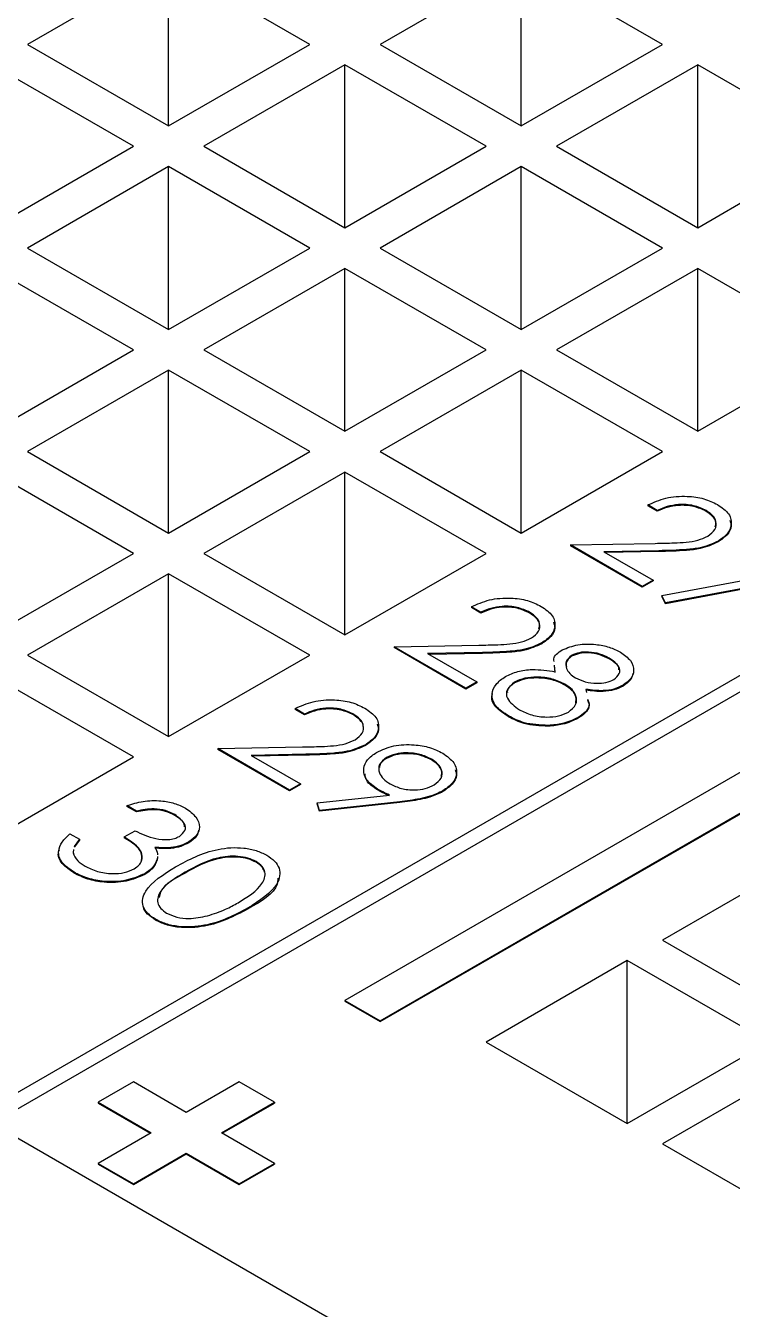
# Model space of a CAD drawing. Header units: millimetres. Extents: x 36 to 151, y 48 to 186.
# Drawn here: x 75.92 to 77.337, y 153.179 to 155.753 of the extents above; entities that cross this region are included whole.
import ezdxf

# ---------------------------------------------------------------- set-up
doc = ezdxf.new("R2010")
doc.units = ezdxf.units.MM

msp = doc.modelspace()

# ---------------------------------------------------------------- linework, layer by layer
at = {"color": 7, "linetype": 'Continuous', "lineweight": 25}
for p, q in [((87.4636, 160.2871), (75.8246, 153.568)), ((75.8529, 153.5517), (87.4919, 160.2707)), ((86.8838, 159.758), (76.56, 153.7982)), ((76.6307, 153.7574), (86.9545, 159.7172)), ((76.6307, 153.7558), (86.9545, 159.7156)), ((76.2064, 155.8785), (75.9236, 155.7152)), ((76.4893, 155.7152), (76.2064, 155.8785)), ((76.2064, 155.5519), (76.2064, 155.8785)), ((76.9135, 155.8785), (76.6307, 155.7152)), ((77.1964, 155.7152), (76.9135, 155.8785)), ((76.9135, 155.5519), (76.9135, 155.8785)), ((75.9236, 155.7152), (76.2064, 155.5519)), ((76.2064, 155.5519), (76.4893, 155.7152)), ((76.6307, 155.7152), (76.9135, 155.5519)), ((76.9135, 155.5519), (77.1964, 155.7152)), ((76.1357, 155.5111), (75.8529, 155.6744)), ((76.56, 155.6744), (76.2772, 155.5111)), ((76.8428, 155.5111), (76.56, 155.6744)), ((76.56, 155.3478), (76.56, 155.6744)), ((77.2671, 155.6744), (76.9843, 155.5111)), ((77.5499, 155.5111), (77.2671, 155.6744)), ((77.2671, 155.3478), (77.2671, 155.6744)), ((75.8529, 155.3478), (76.1357, 155.5111)), ((76.2772, 155.5111), (76.56, 155.3478)), ((76.56, 155.3478), (76.8428, 155.5111)), ((76.9843, 155.5111), (77.2671, 155.3478)), ((77.2671, 155.3478), (77.5499, 155.5111)), ((76.2064, 155.4702), (75.9236, 155.307)), ((76.4893, 155.307), (76.2064, 155.4702)), ((76.2064, 155.1437), (76.2064, 155.4702)), ((76.9135, 155.4702), (76.6307, 155.307)), ((77.1964, 155.307), (76.9135, 155.4702)), ((76.9135, 155.1437), (76.9135, 155.4702)), ((75.9236, 155.307), (76.2064, 155.1437)), ((76.2064, 155.1437), (76.4893, 155.307)), ((76.6307, 155.307), (76.9135, 155.1437)), ((76.9135, 155.1437), (77.1964, 155.307)), ((76.1357, 155.1029), (75.8529, 155.2661)), ((76.56, 155.2661), (76.2772, 155.1029)), ((76.8428, 155.1029), (76.56, 155.2661)), ((76.56, 154.9396), (76.56, 155.2661)), ((77.2671, 155.2661), (76.9843, 155.1029)), ((77.5499, 155.1029), (77.2671, 155.2661)), ((77.2671, 154.9396), (77.2671, 155.2661)), ((75.8529, 154.9396), (76.1357, 155.1029)), ((76.2772, 155.1029), (76.56, 154.9396)), ((76.56, 154.9396), (76.8428, 155.1029)), ((76.9843, 155.1029), (77.2671, 154.9396)), ((77.2671, 154.9396), (77.5499, 155.1029)), ((76.2064, 155.062), (75.9236, 154.8988)), ((76.4893, 154.8988), (76.2064, 155.062)), ((76.2064, 154.7355), (76.2064, 155.062)), ((76.9135, 155.062), (76.6307, 154.8988)), ((77.1964, 154.8988), (76.9135, 155.062)), ((76.9135, 154.7355), (76.9135, 155.062)), ((75.9236, 154.8988), (76.2064, 154.7355)), ((76.2064, 154.7355), (76.4893, 154.8988)), ((76.6307, 154.8988), (76.9135, 154.7355)), ((76.9135, 154.7355), (77.1964, 154.8988)), ((76.1357, 154.6947), (75.8529, 154.8579)), ((76.56, 154.8579), (76.2772, 154.6947)), ((76.8428, 154.6947), (76.56, 154.8579)), ((76.56, 154.5314), (76.56, 154.8579)), ((77.1861, 154.7808), (77.167, 154.7918)), ((77.167, 154.7918), (77.167, 154.7901)), ((77.1861, 154.7791), (77.167, 154.7901)), ((77.1861, 154.7808), (77.1861, 154.7791)), ((77.2842, 154.7806), (77.2842, 154.779)), ((77.3079, 154.7192), (77.3079, 154.7176)), ((75.8529, 154.5314), (76.1357, 154.6947)), ((76.2772, 154.6947), (76.56, 154.5314)), ((76.56, 154.5314), (76.8428, 154.6947)), ((77.012, 154.7117), (77.1821, 154.7149)), ((77.012, 154.7117), (77.012, 154.71)), ((77.1561, 154.6285), (77.012, 154.7117)), ((77.1561, 154.6268), (77.012, 154.71)), ((77.1889, 154.7001), (77.0792, 154.698)), ((77.0792, 154.698), (77.1779, 154.641)), ((77.1889, 154.6984), (77.0819, 154.6964)), ((77.1889, 154.7001), (77.1889, 154.6984)), ((76.2064, 154.6538), (75.9236, 154.4906)), ((76.4893, 154.4906), (76.2064, 154.6538)), ((76.2064, 154.3273), (76.2064, 154.6538)), ((77.1779, 154.641), (77.1561, 154.6285)), ((77.1779, 154.6394), (77.1561, 154.6268)), ((77.1779, 154.641), (77.1779, 154.6394)), ((77.195, 154.6102), (77.4775, 154.6628)), ((77.5315, 154.6567), (77.2024, 154.5955)), ((77.5315, 154.6551), (77.2024, 154.5939)), ((77.1561, 154.6285), (77.1561, 154.6268)), ((76.8325, 154.5767), (76.8135, 154.5876)), ((76.8135, 154.5876), (76.8135, 154.586)), ((77.2024, 154.5955), (77.195, 154.6102)), ((77.195, 154.6102), (77.195, 154.6086)), ((77.2024, 154.5939), (77.195, 154.6086)), ((77.2024, 154.5955), (77.2024, 154.5939)), ((76.8325, 154.575), (76.8135, 154.586)), ((76.8325, 154.5767), (76.8325, 154.575)), ((76.9306, 154.5765), (76.9306, 154.5749)), ((76.6584, 154.5076), (76.8285, 154.5108)), ((76.9544, 154.5151), (76.9544, 154.5135)), ((75.9236, 154.4906), (76.2064, 154.3273)), ((76.2064, 154.3273), (76.4893, 154.4906)), ((76.8026, 154.4244), (76.6584, 154.5076)), ((76.6584, 154.5076), (76.6584, 154.5059)), ((76.8026, 154.4227), (76.6584, 154.5059)), ((76.8354, 154.496), (76.7256, 154.4939)), ((76.7256, 154.4939), (76.8243, 154.4369)), ((76.8354, 154.4943), (76.7284, 154.4923)), ((76.8354, 154.496), (76.8354, 154.4943)), ((77.0144, 154.4901), (77.0144, 154.4885)), ((77.0894, 154.4849), (77.0894, 154.4832)), ((76.9817, 154.4574), (76.9801, 154.4709)), ((76.9817, 154.4558), (76.9801, 154.4693)), ((76.1357, 154.2865), (75.8529, 154.4497)), ((76.8243, 154.4369), (76.8026, 154.4244)), ((76.8243, 154.4353), (76.8026, 154.4227)), ((76.8243, 154.4369), (76.8243, 154.4353)), ((76.9001, 154.4367), (76.9001, 154.4351)), ((76.8026, 154.4244), (76.8026, 154.4227)), ((77.0009, 154.4323), (77.0009, 154.4307)), ((77.0429, 154.4221), (77.0441, 154.4159)), ((77.1174, 154.4303), (77.1174, 154.4286)), ((76.479, 154.3726), (76.4599, 154.3835)), ((76.4599, 154.3835), (76.4599, 154.3819)), ((76.479, 154.3709), (76.4599, 154.3819)), ((76.479, 154.3726), (76.479, 154.3709)), ((76.5771, 154.3724), (76.5771, 154.3708)), ((76.888, 154.3688), (76.888, 154.3672)), ((77.0276, 154.3658), (77.0276, 154.3642)), ((76.9676, 154.3497), (76.9676, 154.3481)), ((76.3049, 154.3035), (76.475, 154.3067)), ((76.6008, 154.311), (76.6008, 154.3094)), ((75.8529, 154.1232), (76.1357, 154.2865)), ((76.3049, 154.3035), (76.3049, 154.3018)), ((76.449, 154.2203), (76.3049, 154.3035)), ((76.449, 154.2186), (76.3049, 154.3018)), ((76.4818, 154.2919), (76.3721, 154.2898)), ((76.3721, 154.2898), (76.4708, 154.2328)), ((76.4818, 154.2902), (76.3748, 154.2882)), ((76.4818, 154.2919), (76.4818, 154.2902)), ((76.6435, 154.2854), (76.6435, 154.2838)), ((76.7332, 154.2823), (76.7332, 154.2807)), ((76.4708, 154.2328), (76.449, 154.2203)), ((76.4708, 154.2312), (76.449, 154.2186)), ((76.4708, 154.2328), (76.4708, 154.2312)), ((76.449, 154.2203), (76.449, 154.2186)), ((76.5042, 154.1943), (76.6494, 154.2101)), ((76.6255, 154.222), (76.6255, 154.2204)), ((76.7564, 154.2187), (76.7564, 154.2171)), ((76.1417, 154.1779), (76.1227, 154.1889)), ((76.1227, 154.1889), (76.1227, 154.1872)), ((76.1417, 154.1762), (76.1227, 154.1872)), ((76.1417, 154.1779), (76.1417, 154.1762)), ((76.5089, 154.1794), (76.5042, 154.1943)), ((76.5042, 154.1943), (76.5042, 154.1927)), ((76.5089, 154.1778), (76.5042, 154.1927)), ((76.6697, 154.1969), (76.5089, 154.1794)), ((76.6697, 154.1953), (76.5089, 154.1778)), ((76.5089, 154.1794), (76.5089, 154.1778)), ((76.6697, 154.1969), (76.6697, 154.1953)), ((76.2187, 154.1711), (76.2187, 154.1695)), ((76.0085, 154.1323), (76.0275, 154.1214)), ((76.1172, 154.1261), (76.139, 154.1386)), ((76.1172, 154.1261), (76.1172, 154.1244)), ((76.0159, 154.1013), (76.0148, 154.0948)), ((76.0275, 154.1214), (76.017, 154.107)), ((76.0275, 154.1197), (76.017, 154.1054)), ((76.0275, 154.1214), (76.0275, 154.1197)), ((76.2471, 154.1162), (76.2471, 154.1146)), ((76.0152, 154.0956), (76.0148, 154.0932)), ((76.1838, 154.0867), (76.1835, 154.0816)), ((76.1838, 154.0851), (76.1835, 154.08)), ((76.1835, 154.0816), (76.1835, 154.08)), ((76.3819, 154.0769), (76.3819, 154.0753)), ((77.4792, 154.0824), (77.1964, 153.9191)), ((76.0167, 154.0554), (76.0167, 154.0538)), ((76.1585, 154.0525), (76.1585, 154.0509)), ((76.2396, 154.0554), (76.2396, 154.0538)), ((76.3646, 153.9831), (76.3646, 153.9815)), ((76.18, 153.9611), (76.18, 153.9595)), ((77.1964, 153.9191), (77.4792, 153.7558)), ((77.1257, 153.8783), (76.8428, 153.715)), ((77.4085, 153.715), (77.1257, 153.8783)), ((77.1257, 153.5517), (77.1257, 153.8783)), ((76.56, 153.7982), (76.6307, 153.7574)), ((76.56, 153.7982), (76.56, 153.7966)), ((76.56, 153.7966), (76.6307, 153.7558)), ((76.6307, 153.7574), (76.6307, 153.7558)), ((76.8428, 153.715), (77.1257, 153.5517)), ((77.1257, 153.5517), (77.4085, 153.715)), ((77.4792, 153.6742), (77.1964, 153.5109)), ((76.1357, 153.635), (76.065, 153.5941)), ((76.2418, 153.5737), (76.1357, 153.635)), ((76.3479, 153.635), (76.2418, 153.5737)), ((76.4186, 153.5941), (76.3479, 153.635)), ((76.065, 153.5941), (76.1711, 153.5329)), ((76.065, 153.5941), (76.065, 153.5925)), ((76.065, 153.5925), (76.1697, 153.5321)), ((76.3125, 153.5329), (76.4186, 153.5941)), ((76.3139, 153.5321), (76.4186, 153.5925)), ((76.4186, 153.5941), (76.4186, 153.5925)), ((75.8529, 153.5517), (77.1257, 152.8169)), ((76.1711, 153.5329), (76.065, 153.4717)), ((76.4186, 153.4717), (76.3125, 153.5329)), ((77.1964, 153.5109), (77.4792, 153.3476)), ((76.1357, 153.4309), (76.2418, 153.4921)), ((76.1357, 153.4292), (76.2418, 153.4905)), ((76.2418, 153.4921), (76.3479, 153.4309)), ((76.2418, 153.4921), (76.2418, 153.4905)), ((76.2418, 153.4905), (76.3479, 153.4292)), ((76.065, 153.4717), (76.1357, 153.4309)), ((76.065, 153.4717), (76.065, 153.47)), ((76.065, 153.47), (76.1357, 153.4292)), ((76.3479, 153.4309), (76.4186, 153.4717)), ((76.3479, 153.4292), (76.4186, 153.47)), ((76.4186, 153.4717), (76.4186, 153.47)), ((76.1357, 153.4309), (76.1357, 153.4292)), ((76.3479, 153.4309), (76.3479, 153.4292))]:
    msp.add_line(p, q, dxfattribs=at)
for points, knots in [([(77.167, 154.7918), (77.1786, 154.797), (77.2016, 154.8075), (77.2433, 154.8106), (77.2805, 154.8055), (77.2981, 154.7969), (77.3069, 154.7926)], [0, 0, 0, 0, 0.280033, 0.559551, 0.779669, 1, 1, 1, 1]), ([(77.2842, 154.7806), (77.2762, 154.7844), (77.2602, 154.7919), (77.2306, 154.7937), (77.2052, 154.7892), (77.1925, 154.7836), (77.1861, 154.7808)], [0, 0, 0, 0, 0.279729, 0.558969, 0.779193, 1, 1, 1, 1]), ([(77.2842, 154.779), (77.2762, 154.7828), (77.2602, 154.7903), (77.2306, 154.7921), (77.2052, 154.7875), (77.1925, 154.7819), (77.1861, 154.7791)], [0, 0, 0, 0, 0.279729, 0.558969, 0.779193, 1, 1, 1, 1]), ([(77.2872, 154.7292), (77.2929, 154.7335), (77.3042, 154.7422), (77.3051, 154.7577), (77.2985, 154.771), (77.2889, 154.7774), (77.2842, 154.7806)], [0, 0, 0, 0, 0.279151, 0.55896, 0.779341, 1, 1, 1, 1]), ([(77.3024, 154.7477), (77.3031, 154.7508), (77.3049, 154.7581), (77.2982, 154.7694), (77.2889, 154.7758), (77.2842, 154.779)], [0, 0, 0, 0, 0.270143, 0.634841, 1, 1, 1, 1]), ([(77.3069, 154.7926), (77.3155, 154.7867), (77.3326, 154.7747), (77.3363, 154.7526), (77.3281, 154.7332), (77.3147, 154.7239), (77.3079, 154.7192)], [0, 0, 0, 0, 0.27989, 0.559224, 0.779582, 1, 1, 1, 1]), ([(77.3316, 154.7608), (77.3328, 154.757), (77.3361, 154.7474), (77.3277, 154.7315), (77.3145, 154.7222), (77.3079, 154.7176)], [0, 0, 0, 0, 0.239826, 0.619862, 1, 1, 1, 1]), ([(77.1821, 154.7149), (77.1946, 154.7151), (77.2153, 154.7154), (77.2439, 154.7169), (77.2682, 154.7203), (77.2809, 154.7263), (77.2872, 154.7292)], [0, 0, 0, 0, 0.3405609, 0.5608838, 0.7805953, 1, 1, 1, 1]), ([(77.3079, 154.7192), (77.2964, 154.7141), (77.2775, 154.7056), (77.2445, 154.7023), (77.2168, 154.7007), (77.1982, 154.7003), (77.1889, 154.7001)], [0, 0, 0, 0, 0.33837, 0.558748, 0.779361, 1, 1, 1, 1]), ([(77.3079, 154.7176), (77.2964, 154.7125), (77.2775, 154.704), (77.2445, 154.7006), (77.2168, 154.699), (77.1982, 154.6986), (77.1889, 154.6984)], [0, 0, 0, 0, 0.33837, 0.558748, 0.779361, 1, 1, 1, 1]), ([(76.8135, 154.5876), (76.825, 154.5929), (76.8481, 154.6034), (76.8897, 154.6065), (76.9269, 154.6014), (76.9445, 154.5928), (76.9534, 154.5885)], [0, 0, 0, 0, 0.280033, 0.559551, 0.779669, 1, 1, 1, 1]), ([(76.9306, 154.5765), (76.9226, 154.5803), (76.9067, 154.5878), (76.8771, 154.5896), (76.8517, 154.5851), (76.8389, 154.5795), (76.8325, 154.5767)], [0, 0, 0, 0, 0.279729, 0.558969, 0.779193, 1, 1, 1, 1]), ([(76.9306, 154.5749), (76.9226, 154.5787), (76.9067, 154.5862), (76.8771, 154.588), (76.8517, 154.5834), (76.8389, 154.5778), (76.8325, 154.575)], [0, 0, 0, 0, 0.279729, 0.558969, 0.779193, 1, 1, 1, 1]), ([(76.9534, 154.5885), (76.9619, 154.5826), (76.9791, 154.5706), (76.9828, 154.5485), (76.9746, 154.5291), (76.9611, 154.5198), (76.9544, 154.5151)], [0, 0, 0, 0, 0.27989, 0.559224, 0.779582, 1, 1, 1, 1]), ([(76.9336, 154.5251), (76.9393, 154.5294), (76.9506, 154.5381), (76.9516, 154.5535), (76.9449, 154.5669), (76.9354, 154.5733), (76.9306, 154.5765)], [0, 0, 0, 0, 0.279151, 0.55896, 0.779341, 1, 1, 1, 1]), ([(76.9488, 154.5436), (76.9496, 154.5467), (76.9514, 154.554), (76.9447, 154.5653), (76.9353, 154.5717), (76.9306, 154.5749)], [0, 0, 0, 0, 0.270143, 0.634841, 1, 1, 1, 1]), ([(76.978, 154.5567), (76.9793, 154.5529), (76.9826, 154.5433), (76.9742, 154.5274), (76.961, 154.5181), (76.9544, 154.5135)], [0, 0, 0, 0, 0.239826, 0.619862, 1, 1, 1, 1]), ([(76.8285, 154.5108), (76.8411, 154.511), (76.8618, 154.5113), (76.8904, 154.5128), (76.9146, 154.5162), (76.9273, 154.5221), (76.9336, 154.5251)], [0, 0, 0, 0, 0.340561, 0.560884, 0.780595, 1, 1, 1, 1]), ([(76.9544, 154.5151), (76.9429, 154.51), (76.9239, 154.5015), (76.8909, 154.4982), (76.8633, 154.4966), (76.8447, 154.4962), (76.8354, 154.496)], [0, 0, 0, 0, 0.33837, 0.558748, 0.779361, 1, 1, 1, 1]), ([(76.9544, 154.5135), (76.9429, 154.5084), (76.9239, 154.4998), (76.8909, 154.4965), (76.8633, 154.4949), (76.8447, 154.4945), (76.8354, 154.4943)], [0, 0, 0, 0, 0.33837, 0.558748, 0.779361, 1, 1, 1, 1]), ([(76.9956, 154.5013), (77.0056, 154.5053), (77.0257, 154.5134), (77.0608, 154.5134), (77.0905, 154.5075), (77.105, 154.5004), (77.1122, 154.4968)], [0, 0, 0, 0, 0.278817, 0.558437, 0.779147, 1, 1, 1, 1]), ([(76.9793, 154.4777), (76.9789, 154.4796), (76.9769, 154.4884), (76.9874, 154.4956), (76.9956, 154.5013)], [0, 0, 0, 0, 0.217137, 1, 1, 1, 1]), ([(77.0144, 154.4901), (77.0099, 154.4862), (77.001, 154.4783), (77.003, 154.4649), (77.0097, 154.4535), (77.018, 154.4479), (77.0222, 154.4452)], [0, 0, 0, 0, 0.2777644, 0.5582944, 0.7790977, 1, 1, 1, 1]), ([(77.0144, 154.4885), (77.0096, 154.4846), (77.0019, 154.4781), (77.0034, 154.4704), (77.004, 154.4674)], [0, 0, 0, 0, 0.607849, 1, 1, 1, 1]), ([(77.0894, 154.4849), (77.0835, 154.4879), (77.0716, 154.4939), (77.0501, 154.4972), (77.0293, 154.4967), (77.0193, 154.4923), (77.0144, 154.4901)], [0, 0, 0, 0, 0.2806507, 0.5605655, 0.7806204, 1, 1, 1, 1]), ([(77.0894, 154.4832), (77.0835, 154.4862), (77.0716, 154.4922), (77.0501, 154.4956), (77.0293, 154.495), (77.0193, 154.4907), (77.0144, 154.4885)], [0, 0, 0, 0, 0.2806507, 0.5605655, 0.7806204, 1, 1, 1, 1]), ([(77.0991, 154.4417), (77.1034, 154.4455), (77.1121, 154.4531), (77.1105, 154.4703), (77.0974, 154.4793), (77.0894, 154.4849)], [0, 0, 0, 0, 0.279013, 0.559917, 1, 1, 1, 1]), ([(77.1122, 154.4968), (77.1198, 154.4914), (77.1348, 154.4806), (77.1407, 154.461), (77.1349, 154.4432), (77.1232, 154.4346), (77.1174, 154.4303)], [0, 0, 0, 0, 0.27995, 0.559673, 0.779961, 1, 1, 1, 1]), ([(76.8817, 154.448), (76.8895, 154.4517), (76.905, 154.4591), (76.9413, 154.4635), (76.9663, 154.4598), (76.9817, 154.4574)], [0, 0, 0, 0, 0.280006, 0.559913, 1, 1, 1, 1]), ([(77.1092, 154.4613), (77.1092, 154.4627), (77.1094, 154.4712), (77.0985, 154.4777), (77.0894, 154.4832)], [0, 0, 0, 0, 0.162877, 1, 1, 1, 1]), ([(76.888, 154.3688), (76.8783, 154.3751), (76.8591, 154.3876), (76.8525, 154.4114), (76.8605, 154.4326), (76.8746, 154.4429), (76.8817, 154.448)], [0, 0, 0, 0, 0.280554, 0.559288, 0.779825, 1, 1, 1, 1]), ([(76.9001, 154.4367), (76.8942, 154.4319), (76.8825, 154.4223), (76.8834, 154.4002), (76.8999, 154.3884), (76.9099, 154.3812)], [0, 0, 0, 0, 0.279802, 0.56019, 1, 1, 1, 1]), ([(76.9001, 154.4351), (76.8933, 154.4303), (76.8848, 154.4245), (76.8854, 154.4173), (76.8856, 154.4159)], [0, 0, 0, 0, 0.805921, 1, 1, 1, 1]), ([(77.0009, 154.4323), (76.9928, 154.4363), (76.9767, 154.4442), (76.9472, 154.4474), (76.9198, 154.4456), (76.9066, 154.4396), (76.9001, 154.4367)], [0, 0, 0, 0, 0.280286, 0.56014, 0.78025, 1, 1, 1, 1]), ([(77.0009, 154.4307), (76.9928, 154.4346), (76.9767, 154.4425), (76.9472, 154.4457), (76.9198, 154.4439), (76.9066, 154.438), (76.9001, 154.4351)], [0, 0, 0, 0, 0.280286, 0.56014, 0.78025, 1, 1, 1, 1]), ([(77.0222, 154.4452), (77.0284, 154.4423), (77.0409, 154.4365), (77.0631, 154.4336), (77.0839, 154.4353), (77.094, 154.4396), (77.0991, 154.4417)], [0, 0, 0, 0, 0.280237, 0.560145, 0.780435, 1, 1, 1, 1]), ([(77.1373, 154.4542), (77.1364, 154.45), (77.1341, 154.4405), (77.1235, 154.4329), (77.1174, 154.4286)], [0, 0, 0, 0, 0.432755, 1, 1, 1, 1]), ([(76.888, 154.3672), (76.8786, 154.3734), (76.86, 154.3859), (76.8518, 154.4042), (76.8556, 154.4129), (76.856, 154.4137)], [0, 0, 0, 0, 0.478364, 0.953624, 1, 1, 1, 1]), ([(77.0081, 154.3766), (77.0139, 154.3814), (77.0256, 154.391), (77.0245, 154.4078), (77.0165, 154.422), (77.0061, 154.4289), (77.0009, 154.4323)], [0, 0, 0, 0, 0.27834, 0.558527, 0.779155, 1, 1, 1, 1]), ([(77.0226, 154.3944), (77.0232, 154.3987), (77.0245, 154.4075), (77.0162, 154.4204), (77.006, 154.4273), (77.0009, 154.4307)], [0, 0, 0, 0, 0.3189394, 0.6593027, 1, 1, 1, 1]), ([(77.1174, 154.4303), (77.1117, 154.4275), (77.1001, 154.4219), (77.0734, 154.4181), (77.0545, 154.4206), (77.0429, 154.4221)], [0, 0, 0, 0, 0.280139, 0.560217, 1, 1, 1, 1]), ([(77.1174, 154.4286), (77.1117, 154.4259), (77.1001, 154.4203), (77.0734, 154.4165), (77.0545, 154.4189), (77.0429, 154.4204)], [0, 0, 0, 0, 0.280139, 0.560217, 1, 1, 1, 1]), ([(76.4599, 154.3835), (76.4715, 154.3888), (76.4945, 154.3993), (76.5362, 154.4024), (76.5734, 154.3973), (76.591, 154.3887), (76.5998, 154.3844)], [0, 0, 0, 0, 0.280033, 0.559551, 0.779669, 1, 1, 1, 1]), ([(76.5771, 154.3724), (76.5691, 154.3762), (76.5531, 154.3837), (76.5235, 154.3855), (76.4981, 154.381), (76.4854, 154.3754), (76.479, 154.3726)], [0, 0, 0, 0, 0.279729, 0.558969, 0.779193, 1, 1, 1, 1]), ([(76.5771, 154.3708), (76.5691, 154.3746), (76.5531, 154.3821), (76.5235, 154.3839), (76.4981, 154.3793), (76.4854, 154.3737), (76.479, 154.3709)], [0, 0, 0, 0, 0.279729, 0.558969, 0.779193, 1, 1, 1, 1]), ([(76.5998, 154.3844), (76.6084, 154.3785), (76.6255, 154.3665), (76.6292, 154.3444), (76.621, 154.325), (76.6076, 154.3157), (76.6008, 154.311)], [0, 0, 0, 0, 0.27989, 0.559224, 0.779582, 1, 1, 1, 1]), ([(76.9099, 154.3812), (76.9177, 154.3773), (76.9333, 154.3695), (76.9621, 154.3657), (76.9889, 154.3679), (77.0017, 154.3737), (77.0081, 154.3766)], [0, 0, 0, 0, 0.280614, 0.559954, 0.780166, 1, 1, 1, 1]), ([(77.0465, 154.4025), (77.0482, 154.3979), (77.0514, 154.3889), (77.0423, 154.3759), (77.0325, 154.3692), (77.0276, 154.3658)], [0, 0, 0, 0, 0.341663, 0.670759, 1, 1, 1, 1]), ([(77.0465, 154.4008), (77.0482, 154.3963), (77.0514, 154.3873), (77.0423, 154.3743), (77.0325, 154.3676), (77.0276, 154.3642)], [0, 0, 0, 0, 0.341663, 0.670759, 1, 1, 1, 1]), ([(76.5801, 154.321), (76.5857, 154.3253), (76.5971, 154.334), (76.598, 154.3494), (76.5914, 154.3628), (76.5818, 154.3692), (76.5771, 154.3724)], [0, 0, 0, 0, 0.279151, 0.55896, 0.779341, 1, 1, 1, 1]), ([(76.5963, 154.3477), (76.5964, 154.3481), (76.5971, 154.3526), (76.5908, 154.3612), (76.5816, 154.3676), (76.5771, 154.3708)], [0, 0, 0, 0, 0.0404883, 0.5199417, 1, 1, 1, 1]), ([(76.9676, 154.3497), (76.9506, 154.3505), (76.9203, 154.352), (76.8979, 154.3636), (76.888, 154.3688)], [0, 0, 0, 0, 0.557758, 1, 1, 1, 1]), ([(76.9676, 154.3481), (76.9506, 154.3489), (76.9203, 154.3503), (76.8979, 154.362), (76.888, 154.3672)], [0, 0, 0, 0, 0.557758, 1, 1, 1, 1]), ([(77.0276, 154.3658), (77.0177, 154.3611), (77, 154.3527), (76.9775, 154.3507), (76.9676, 154.3497)], [0, 0, 0, 0, 0.559385, 1, 1, 1, 1]), ([(77.0276, 154.3642), (77.0177, 154.3595), (77, 154.3511), (76.9775, 154.349), (76.9676, 154.3481)], [0, 0, 0, 0, 0.559385, 1, 1, 1, 1]), ([(76.6245, 154.3526), (76.6257, 154.3488), (76.629, 154.3392), (76.6206, 154.3233), (76.6074, 154.314), (76.6008, 154.3094)], [0, 0, 0, 0, 0.239826, 0.619862, 1, 1, 1, 1]), ([(76.475, 154.3067), (76.4875, 154.3069), (76.5082, 154.3072), (76.5368, 154.3087), (76.5611, 154.3121), (76.5737, 154.318), (76.5801, 154.321)], [0, 0, 0, 0, 0.340561, 0.560884, 0.780595, 1, 1, 1, 1]), ([(76.6008, 154.311), (76.5893, 154.3059), (76.5704, 154.2974), (76.5374, 154.2941), (76.5097, 154.2924), (76.4911, 154.2921), (76.4818, 154.2919)], [0, 0, 0, 0, 0.33837, 0.558748, 0.779361, 1, 1, 1, 1]), ([(76.6008, 154.3094), (76.5893, 154.3042), (76.5704, 154.2957), (76.5374, 154.2924), (76.5097, 154.2908), (76.4911, 154.2904), (76.4818, 154.2902)], [0, 0, 0, 0, 0.33837, 0.558748, 0.779361, 1, 1, 1, 1]), ([(76.6234, 154.2958), (76.6343, 154.3008), (76.6562, 154.3108), (76.6963, 154.3122), (76.7308, 154.3064), (76.7475, 154.2983), (76.7559, 154.2943)], [0, 0, 0, 0, 0.2795384, 0.558851, 0.7794523, 1, 1, 1, 1]), ([(76.6255, 154.222), (76.6171, 154.228), (76.6002, 154.2401), (76.5956, 154.2621), (76.6031, 154.2818), (76.6166, 154.2911), (76.6234, 154.2958)], [0, 0, 0, 0, 0.279813, 0.559503, 0.779642, 1, 1, 1, 1]), ([(76.6435, 154.2854), (76.6378, 154.2809), (76.6264, 154.2718), (76.6277, 154.2558), (76.6359, 154.2424), (76.6458, 154.2358), (76.6508, 154.2325)], [0, 0, 0, 0, 0.278472, 0.558424, 0.779098, 1, 1, 1, 1]), ([(76.6435, 154.2838), (76.637, 154.2794), (76.6289, 154.2738), (76.6294, 154.267), (76.6295, 154.2656)], [0, 0, 0, 0, 0.801856, 1, 1, 1, 1]), ([(76.7332, 154.2823), (76.7259, 154.2858), (76.7114, 154.2927), (76.6851, 154.2954), (76.6608, 154.2935), (76.6493, 154.2881), (76.6435, 154.2854)], [0, 0, 0, 0, 0.280107, 0.560039, 0.780121, 1, 1, 1, 1]), ([(76.7332, 154.2807), (76.7259, 154.2842), (76.7114, 154.2911), (76.6851, 154.2938), (76.6608, 154.2918), (76.6493, 154.2865), (76.6435, 154.2838)], [0, 0, 0, 0, 0.280107, 0.560039, 0.780121, 1, 1, 1, 1]), ([(76.7387, 154.2305), (76.7443, 154.2349), (76.7556, 154.2437), (76.7552, 154.2594), (76.7477, 154.2727), (76.738, 154.2791), (76.7332, 154.2823)], [0, 0, 0, 0, 0.278727, 0.558528, 0.779171, 1, 1, 1, 1]), ([(76.753, 154.2479), (76.7537, 154.2515), (76.7551, 154.2593), (76.7474, 154.2711), (76.7379, 154.2775), (76.7332, 154.2807)], [0, 0, 0, 0, 0.299296, 0.649501, 1, 1, 1, 1]), ([(76.7559, 154.2943), (76.7644, 154.2881), (76.7814, 154.2757), (76.786, 154.2531), (76.7768, 154.2332), (76.7632, 154.2236), (76.7564, 154.2187)], [0, 0, 0, 0, 0.279746, 0.559181, 0.779621, 1, 1, 1, 1]), ([(76.6255, 154.2204), (76.6165, 154.2263), (76.6022, 154.2358), (76.6007, 154.2481), (76.6002, 154.2526)], [0, 0, 0, 0, 0.631327, 1, 1, 1, 1]), ([(76.7809, 154.2607), (76.7821, 154.2571), (76.7855, 154.2475), (76.7764, 154.2315), (76.7631, 154.2219), (76.7564, 154.2171)], [0, 0, 0, 0, 0.227853, 0.61398, 1, 1, 1, 1]), ([(76.6508, 154.2325), (76.6579, 154.2291), (76.672, 154.2221), (76.6982, 154.2196), (76.7218, 154.2224), (76.7331, 154.2278), (76.7387, 154.2305)], [0, 0, 0, 0, 0.280319, 0.55953, 0.779753, 1, 1, 1, 1]), ([(76.6494, 154.2101), (76.6448, 154.2122), (76.6365, 154.2159), (76.6289, 154.2202), (76.6255, 154.222)], [0, 0, 0, 0, 0.559944, 1, 1, 1, 1]), ([(76.6494, 154.2084), (76.6448, 154.2105), (76.6365, 154.2143), (76.6289, 154.2185), (76.6255, 154.2204)], [0, 0, 0, 0, 0.559944, 1, 1, 1, 1]), ([(76.7564, 154.2187), (76.748, 154.2147), (76.7341, 154.2081), (76.7107, 154.2027), (76.6904, 154.1993), (76.6766, 154.1977), (76.6697, 154.1969)], [0, 0, 0, 0, 0.3393273, 0.5594695, 0.7797215, 1, 1, 1, 1]), ([(76.7564, 154.2171), (76.748, 154.2131), (76.7341, 154.2065), (76.7107, 154.2011), (76.6904, 154.1977), (76.6766, 154.1961), (76.6697, 154.1953)], [0, 0, 0, 0, 0.3393273, 0.5594695, 0.7797215, 1, 1, 1, 1]), ([(76.1227, 154.1889), (76.1333, 154.1922), (76.1545, 154.1988), (76.1887, 154.1998), (76.2187, 154.1945), (76.233, 154.1874), (76.2402, 154.1838)], [0, 0, 0, 0, 0.280288, 0.55968, 0.779747, 1, 1, 1, 1]), ([(76.2187, 154.1711), (76.2128, 154.174), (76.2009, 154.1799), (76.1727, 154.1839), (76.1535, 154.1802), (76.1417, 154.1779)], [0, 0, 0, 0, 0.280622, 0.560395, 1, 1, 1, 1]), ([(76.2187, 154.1695), (76.2128, 154.1724), (76.2009, 154.1783), (76.1727, 154.1822), (76.1535, 154.1785), (76.1417, 154.1762)], [0, 0, 0, 0, 0.280622, 0.560395, 1, 1, 1, 1]), ([(76.2402, 154.1838), (76.2479, 154.1783), (76.2632, 154.1673), (76.2701, 154.1476), (76.2647, 154.1294), (76.2529, 154.1206), (76.2471, 154.1162)], [0, 0, 0, 0, 0.280085, 0.559868, 0.780099, 1, 1, 1, 1]), ([(76.2281, 154.1273), (76.2326, 154.1311), (76.2416, 154.1388), (76.2391, 154.1561), (76.2264, 154.1654), (76.2187, 154.1711)], [0, 0, 0, 0, 0.278884, 0.56004, 1, 1, 1, 1]), ([(76.2382, 154.1463), (76.2382, 154.1479), (76.2382, 154.1568), (76.2274, 154.1638), (76.2187, 154.1695)], [0, 0, 0, 0, 0.189182, 1, 1, 1, 1]), ([(76.0167, 154.0554), (76.0078, 154.0615), (75.99, 154.0737), (75.9834, 154.0964), (75.9915, 154.1164), (76.0028, 154.127), (76.0085, 154.1323)], [0, 0, 0, 0, 0.279886, 0.558979, 0.779263, 1, 1, 1, 1]), ([(76.1376, 154.0625), (76.141, 154.0648), (76.1478, 154.0694), (76.1546, 154.081), (76.1532, 154.1029), (76.1316, 154.1168), (76.1172, 154.1261)], [0, 0, 0, 0, 0.125576, 0.251167, 0.500604, 1, 1, 1, 1]), ([(76.1521, 154.0798), (76.1525, 154.0848), (76.1538, 154.102), (76.1324, 154.1151), (76.1172, 154.1244)], [0, 0, 0, 0, 0.289914, 1, 1, 1, 1]), ([(76.139, 154.1386), (76.1521, 154.1324), (76.1717, 154.123), (76.2018, 154.1199), (76.2183, 154.1226), (76.2248, 154.1257), (76.2281, 154.1273)], [0, 0, 0, 0, 0.499406, 0.748973, 0.87454, 1, 1, 1, 1]), ([(76.2664, 154.1397), (76.2656, 154.1358), (76.2637, 154.1264), (76.2532, 154.119), (76.2471, 154.1146)], [0, 0, 0, 0, 0.4124629, 1, 1, 1, 1]), ([(76.0167, 154.0538), (76.008, 154.0598), (75.9908, 154.072), (75.983, 154.0898), (75.9868, 154.0987), (75.9874, 154.0999)], [0, 0, 0, 0, 0.46421, 0.927105, 1, 1, 1, 1]), ([(76.2471, 154.1162), (76.2418, 154.1136), (76.2313, 154.1083), (76.2074, 154.1034), (76.1895, 154.1046), (76.1786, 154.1053)], [0, 0, 0, 0, 0.2805082, 0.5607923, 1, 1, 1, 1]), ([(76.2471, 154.1146), (76.2418, 154.112), (76.2313, 154.1067), (76.2074, 154.1017), (76.1895, 154.103), (76.1786, 154.1037)], [0, 0, 0, 0, 0.2805082, 0.5607923, 1, 1, 1, 1]), ([(76.1786, 154.1053), (76.1813, 154.101), (76.1844, 154.0961), (76.184, 154.0909), (76.1839, 154.0902)], [0, 0, 0, 0, 0.872704, 1, 1, 1, 1]), ([(76.2205, 154.0664), (76.2466, 154.0805), (76.2794, 154.0982), (76.331, 154.1052), (76.3574, 154.1045), (76.3829, 154.0997), (76.3963, 154.0931), (76.403, 154.0898)], [0, 0, 0, 0, 0.498691, 0.624167, 0.749473, 0.874745, 1, 1, 1, 1]), ([(76.0148, 154.0948), (76.0171, 154.0891), (76.0212, 154.0789), (76.0334, 154.0712), (76.0388, 154.0678)], [0, 0, 0, 0, 0.558748, 1, 1, 1, 1]), ([(76.1835, 154.0816), (76.1811, 154.0755), (76.1767, 154.0646), (76.1641, 154.0562), (76.1585, 154.0525)], [0, 0, 0, 0, 0.55946, 1, 1, 1, 1]), ([(76.1835, 154.08), (76.1811, 154.0739), (76.1767, 154.063), (76.1641, 154.0546), (76.1585, 154.0509)], [0, 0, 0, 0, 0.55946, 1, 1, 1, 1]), ([(76.3819, 154.0769), (76.3765, 154.0794), (76.3659, 154.0845), (76.3455, 154.0876), (76.3248, 154.0876), (76.2849, 154.0807), (76.2597, 154.0666), (76.2396, 154.0554)], [0, 0, 0, 0, 0.125142, 0.250408, 0.375537, 0.500854, 1, 1, 1, 1]), ([(76.3819, 154.0753), (76.3765, 154.0778), (76.3659, 154.0829), (76.3455, 154.086), (76.3248, 154.0859), (76.2849, 154.079), (76.2597, 154.065), (76.2396, 154.0538)], [0, 0, 0, 0, 0.125142, 0.250408, 0.375537, 0.500854, 1, 1, 1, 1]), ([(76.3457, 153.9942), (76.3646, 154.006), (76.3929, 154.0237), (76.4022, 154.052), (76.3949, 154.0676), (76.3862, 154.0738), (76.3819, 154.0769)], [0, 0, 0, 0, 0.500088, 0.749029, 0.874603, 1, 1, 1, 1]), ([(76.403, 154.0898), (76.4088, 154.0859), (76.4202, 154.0782), (76.4319, 154.0586), (76.4252, 154.0216), (76.3889, 153.9985), (76.3646, 153.9831)], [0, 0, 0, 0, 0.1256, 0.251197, 0.500581, 1, 1, 1, 1]), ([(76.3988, 154.0553), (76.3975, 154.0589), (76.3948, 154.0663), (76.3864, 154.0722), (76.3819, 154.0753)], [0, 0, 0, 0, 0.474316, 1, 1, 1, 1]), ([(76.1585, 154.0525), (76.1466, 154.0474), (76.1227, 154.0371), (76.0799, 154.0354), (76.0432, 154.0423), (76.0255, 154.051), (76.0167, 154.0554)], [0, 0, 0, 0, 0.279342, 0.558834, 0.779273, 1, 1, 1, 1]), ([(76.1585, 154.0509), (76.1466, 154.0458), (76.1227, 154.0355), (76.0799, 154.0338), (76.0432, 154.0406), (76.0255, 154.0494), (76.0167, 154.0538)], [0, 0, 0, 0, 0.279342, 0.558834, 0.779273, 1, 1, 1, 1]), ([(76.0388, 154.0678), (76.0466, 154.0638), (76.0623, 154.0559), (76.091, 154.0519), (76.1182, 154.0537), (76.1312, 154.0596), (76.1376, 154.0625)], [0, 0, 0, 0, 0.280589, 0.560141, 0.780308, 1, 1, 1, 1]), ([(76.18, 153.9611), (76.1743, 153.965), (76.1629, 153.9727), (76.1544, 153.9873), (76.1534, 154.0026), (76.1657, 154.0323), (76.1962, 154.0512), (76.2205, 154.0664)], [0, 0, 0, 0, 0.125289, 0.250563, 0.375842, 0.501316, 1, 1, 1, 1]), ([(76.2396, 154.0554), (76.2199, 154.0439), (76.1904, 154.0266), (76.182, 153.9981), (76.1894, 153.9826), (76.1981, 153.9764), (76.2024, 153.9733)], [0, 0, 0, 0, 0.500306, 0.749093, 0.874601, 1, 1, 1, 1]), ([(76.2396, 154.0538), (76.2182, 154.0424), (76.1915, 154.0282), (76.1883, 154.0084), (76.1877, 154.0045)], [0, 0, 0, 0, 0.802842, 1, 1, 1, 1]), ([(76.4253, 154.0435), (76.4251, 154.0394), (76.4236, 154.015), (76.3915, 153.9967), (76.3646, 153.9815)], [0, 0, 0, 0, 0.16506, 1, 1, 1, 1]), ([(76.18, 153.9595), (76.1744, 153.9633), (76.1633, 153.971), (76.1558, 153.9814), (76.1556, 153.987), (76.1556, 153.9876)], [0, 0, 0, 0, 0.471426, 0.942796, 1, 1, 1, 1]), ([(76.3646, 153.9831), (76.338, 153.9691), (76.2981, 153.9481), (76.234, 153.9444), (76.2002, 153.9512), (76.1867, 153.9578), (76.18, 153.9611)], [0, 0, 0, 0, 0.499403, 0.74877, 0.874383, 1, 1, 1, 1]), ([(76.3646, 153.9815), (76.338, 153.9675), (76.2981, 153.9465), (76.234, 153.9428), (76.2002, 153.9495), (76.1867, 153.9561), (76.18, 153.9595)], [0, 0, 0, 0, 0.499403, 0.74877, 0.874383, 1, 1, 1, 1]), ([(76.2024, 153.9733), (76.2089, 153.9704), (76.222, 153.9645), (76.252, 153.9612), (76.2721, 153.9654), (76.2843, 153.968)], [0, 0, 0, 0, 0.280257, 0.560781, 1, 1, 1, 1]), ([(76.2843, 153.968), (76.2968, 153.9721), (76.3191, 153.9794), (76.3376, 153.9897), (76.3457, 153.9942)], [0, 0, 0, 0, 0.5595988, 1, 1, 1, 1])]:
    msp.add_open_spline(points, degree=3, knots=knots, dxfattribs=at)

doc.saveas('drawing.dxf')
